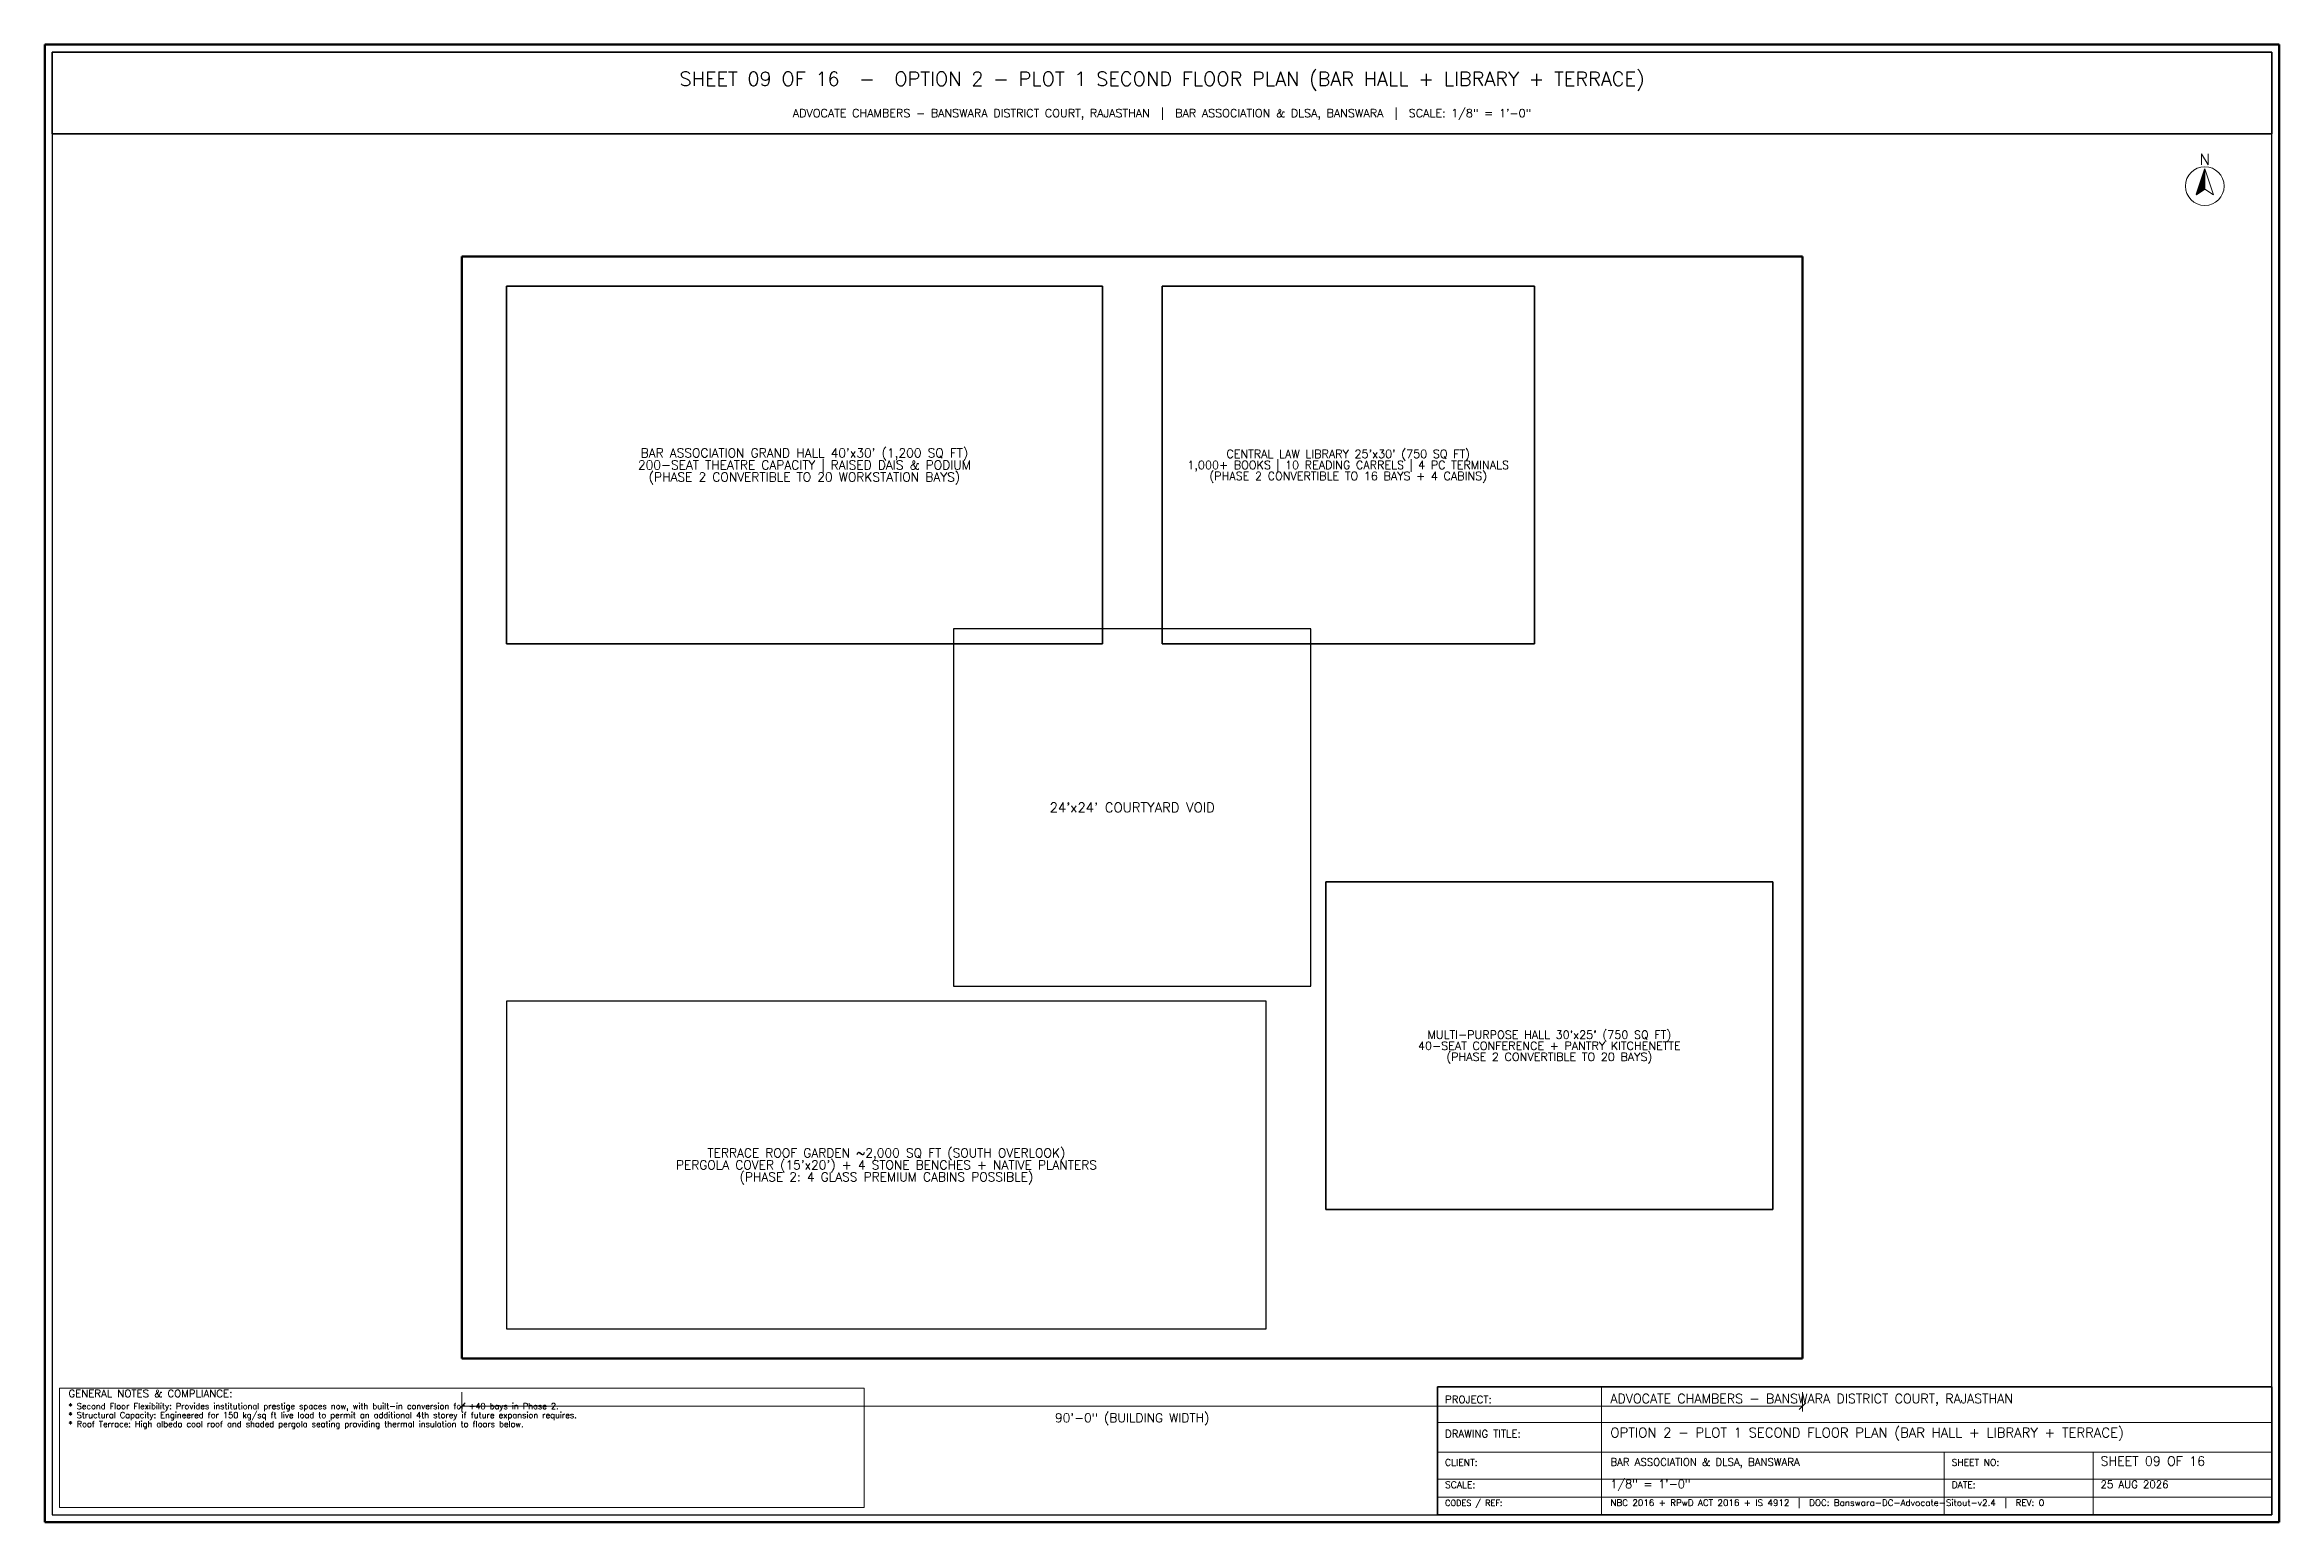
# Model space of a CAD drawing. Header units: inches. Extents: x 0 to 1800, y 0 to 1191.
import ezdxf
from ezdxf.enums import TextEntityAlignment as Align

# ---------------------------------------------------------------- set-up
doc = ezdxf.new("R2010")
doc.units = ezdxf.units.IN
doc.header["$MEASUREMENT"] = 0
for name, color, linetype in [('A-BAY', 3, 'Continuous'), ('A-DIM', 4, 'Continuous'), ('A-FURN', 1, 'Continuous'), ('A-JALI', 6, 'Continuous'), ('A-TEXT', 7, 'Continuous'), ('A-TEXT-TTL', 7, 'Continuous'), ('A-TTLB', 7, 'Continuous'), ('A-WALL', 7, 'Continuous')]:
    doc.layers.add(name, color=color, linetype=linetype)
doc.styles.add('SIMPLEX', font='simplex.shx')

msp = doc.modelspace()

# ---------------------------------------------------------------- hatches: boundary and pattern name
at = {"layer": 'A-TTLB'}
h = msp.add_hatch(dxfattribs=at)
h.set_pattern_fill('SOLID')
h.paths.add_polyline_path([(1740, 1090.7), (1733, 1069.6), (1740, 1074.3)])

# ---------------------------------------------------------------- linework, layer by layer
at = {"layer": 'A-BAY', "lineweight": 30}
for p, q in [((984, 420), (372, 420)), ((372, 420), (372, 156)), ((984, 156), (984, 420)), ((372, 156), (984, 156))]:
    msp.add_line(p, q, dxfattribs=at)
at = {"layer": 'A-DIM', "lineweight": 30}
for p, q in [((333.3, 90.9), (338.7, 96.3)), ((1413.3, 90.9), (1418.7, 96.3))]:
    msp.add_line(p, q, dxfattribs=at)
at = {"layer": 'A-DIM', "lineweight": 13}
for p, q in [((336, 105), (336, 89.4)), ((1416, 105), (1416, 89.4))]:
    msp.add_line(p, q, dxfattribs=at)
at = {"layer": 'A-DIM', "lineweight": 18}
msp.add_line((336, 93.6), (1416, 93.6), dxfattribs=at)
at = {"layer": 'A-FURN', "lineweight": 35}
for p, q in [((852, 996), (372, 996)), ((372, 996), (372, 708)), ((852, 708), (852, 996)), ((1200, 996), (900, 996)), ((900, 996), (900, 708)), ((1200, 708), (1200, 996)), ((372, 708), (852, 708)), ((900, 708), (1200, 708)), ((1392, 516), (1032, 516)), ((1032, 516), (1032, 252)), ((1392, 252), (1392, 516)), ((1032, 252), (1392, 252))]:
    msp.add_line(p, q, dxfattribs=at)
at = {"layer": 'A-JALI', "lineweight": 30}
for p, q in [((1020, 720), (732, 720)), ((732, 720), (732, 432)), ((1020, 432), (1020, 720)), ((732, 432), (1020, 432))]:
    msp.add_line(p, q, dxfattribs=at)
at = {"layer": 'A-TTLB', "lineweight": 50}
for p, q in [((1800, 1190.7), (0, 1190.7)), ((0, 1190.7), (0, 0)), ((1800, 0), (1800, 1190.7)), ((0, 0), (1800, 0))]:
    msp.add_line(p, q, dxfattribs=at)
at = {"layer": 'A-TTLB', "lineweight": 25}
for p, q in [((1794, 1184.7), (6, 1184.7)), ((6, 1184.7), (6, 6)), ((1794, 6), (1794, 1184.7)), ((6, 6), (1794, 6))]:
    msp.add_line(p, q, dxfattribs=at)
at = {"layer": 'A-TTLB', "lineweight": 35}
for p, q in [((1794, 1184.7), (6, 1184.7)), ((6, 1184.7), (6, 1118.7)), ((1794, 1118.7), (1794, 1184.7)), ((6, 1118.7), (1794, 1118.7)), ((1794, 109.2), (1122, 109.2)), ((1122, 109.2), (1122, 6)), ((1794, 6), (1794, 109.2)), ((1122, 6), (1794, 6))]:
    msp.add_line(p, q, dxfattribs=at)
at = {"layer": 'A-TTLB', "lineweight": 20}
for p, q in [((1740, 1090.7), (1747, 1069.6)), ((1747, 1069.6), (1740, 1074.3)), ((660, 108), (12, 108)), ((12, 108), (12, 12)), ((660, 12), (660, 108)), ((1254, 6), (1254, 109.2)), ((1122, 80.4), (1794, 80.4)), ((1122, 56.4), (1794, 56.4)), ((1530, 6), (1530, 56.4)), ((1650, 6), (1650, 56.4)), ((1122, 34.8), (1794, 34.8)), ((1122, 20.4), (1794, 20.4)), ((12, 12), (660, 12))]:
    msp.add_line(p, q, dxfattribs=at)
msp.add_circle((1740, 1076.7), 15.6, dxfattribs=at)
at = {"layer": 'A-WALL', "lineweight": 50}
for p, q in [((1416, 1020), (336, 1020)), ((336, 1020), (336, 132)), ((1416, 132), (1416, 1020)), ((336, 132), (1416, 132))]:
    msp.add_line(p, q, dxfattribs=at)

# ---------------------------------------------------------------- texts
at = {"layer": 'A-BAY', "style": 'SIMPLEX'}
for s, p in [("PERGOLA COVER (15'x20') + 4 STONE BENCHES + NATIVE PLANTERS", (678, 288)), ('TERRACE ROOF GARDEN ~2,000 SQ FT (SOUTH OVERLOOK)', (678, 297.7)), ('(PHASE 2: 4 GLASS PREMIUM CABINS POSSIBLE)', (678, 278.3))]:
    msp.add_text(s, height=7.2, dxfattribs=at).set_placement(p, align=Align.MIDDLE_CENTER)
at = {"layer": 'A-DIM', "style": 'SIMPLEX'}
msp.add_text('90\'-0" (BUILDING WIDTH)', height=7.2, dxfattribs=at).set_placement((876, 87.8), align=Align.TOP_CENTER)
at = {"layer": 'A-TEXT', "style": 'SIMPLEX'}
for s, height, p in [('* Second Floor Flexibility: Provides institutional prestige spaces now, with built-in conversion for +40 bays in Phase 2.', 4.8, (19.2, 91.2)), ('* Structural Capacity: Engineered for 150 kg/sq ft live load to permit an additional 4th storey if future expansion requires.', 4.8, (19.2, 84)), ('* Roof Terrace: High albedo cool roof and shaded pergola seating providing thermal insulation to floors below.', 4.8, (19.2, 76.8)), ('BAR ASSOCIATION & DLSA, BANSWARA', 6, (1261.2, 45.6)), ('NBC 2016 + RPwD ACT 2016 + IS 4912  |  DOC: Banswara-DC-Advocate-Sitout-v2.4  |  REV: 0', 5.16, (1261.2, 13.2)), ('1/8" = 1\'-0"', 6.6, (1261.2, 27.6)), ('25 AUG 2026', 6, (1656, 27.6))]:
    msp.add_text(s, height=height, dxfattribs=at).set_placement(p)
at = {"layer": 'A-TEXT-TTL', "style": 'SIMPLEX'}
for s, height, p in [('SHEET 09 OF 16  -  OPTION 2 - PLOT 1 SECOND FLOOR PLAN (BAR HALL + LIBRARY + TERRACE)', 11.4, (900, 1163.1)), ('ADVOCATE CHAMBERS - BANSWARA DISTRICT COURT, RAJASTHAN  |  BAR ASSOCIATION & DLSA, BANSWARA  |  SCALE: 1/8" = 1\'-0"', 6.6, (900, 1135.5)), ('N', 9, (1740, 1098.3)), ("BAR ASSOCIATION GRAND HALL 40'x30' (1,200 SQ FT)", 7.2, (612, 861.7)), ("CENTRAL LAW LIBRARY 25'x30' (750 SQ FT)", 6.6, (1050, 860.9)), ('200-SEAT THEATRE CAPACITY | RAISED DAIS & PODIUM', 7.2, (612, 852)), ('(PHASE 2 CONVERTIBLE TO 20 WORKSTATION BAYS)', 7.2, (612, 842.3)), ('1,000+ BOOKS | 10 READING CARRELS | 4 PC TERMINALS', 6.6, (1050, 852)), ('(PHASE 2 CONVERTIBLE TO 16 BAYS + 4 CABINS)', 6.6, (1050, 843.1)), ("24'x24' COURTYARD VOID", 7.8, (876, 576)), ("MULTI-PURPOSE HALL 30'x25' (750 SQ FT)", 6.6, (1212, 392.9)), ('40-SEAT CONFERENCE + PANTRY KITCHENETTE', 6.6, (1212, 384)), ('(PHASE 2 CONVERTIBLE TO 20 BAYS)', 6.6, (1212, 375.1))]:
    msp.add_text(s, height=height, dxfattribs=at).set_placement(p, align=Align.MIDDLE_CENTER)
for s, height, p in [('GENERAL NOTES & COMPLIANCE:', 6, (19.2, 100.8)), ('PROJECT:', 6, (1128, 96)), ('ADVOCATE CHAMBERS - BANSWARA DISTRICT COURT, RAJASTHAN', 7.44, (1261.2, 96)), ('DRAWING TITLE:', 6, (1128, 68.4)), ('OPTION 2 - PLOT 1 SECOND FLOOR PLAN (BAR HALL + LIBRARY + TERRACE)', 7.8, (1261.2, 68.4)), ('CLIENT:', 5.4, (1128, 45.6)), ('SHEET NO:', 5.4, (1536, 45.6)), ('SHEET 09 OF 16', 7.44, (1656, 45.6)), ('CODES / REF:', 4.8, (1128, 13.2)), ('SCALE:', 5.4, (1128, 27.6)), ('DATE:', 5.4, (1536, 27.6))]:
    msp.add_text(s, height=height, dxfattribs=at).set_placement(p)

doc.saveas('drawing.dxf')
